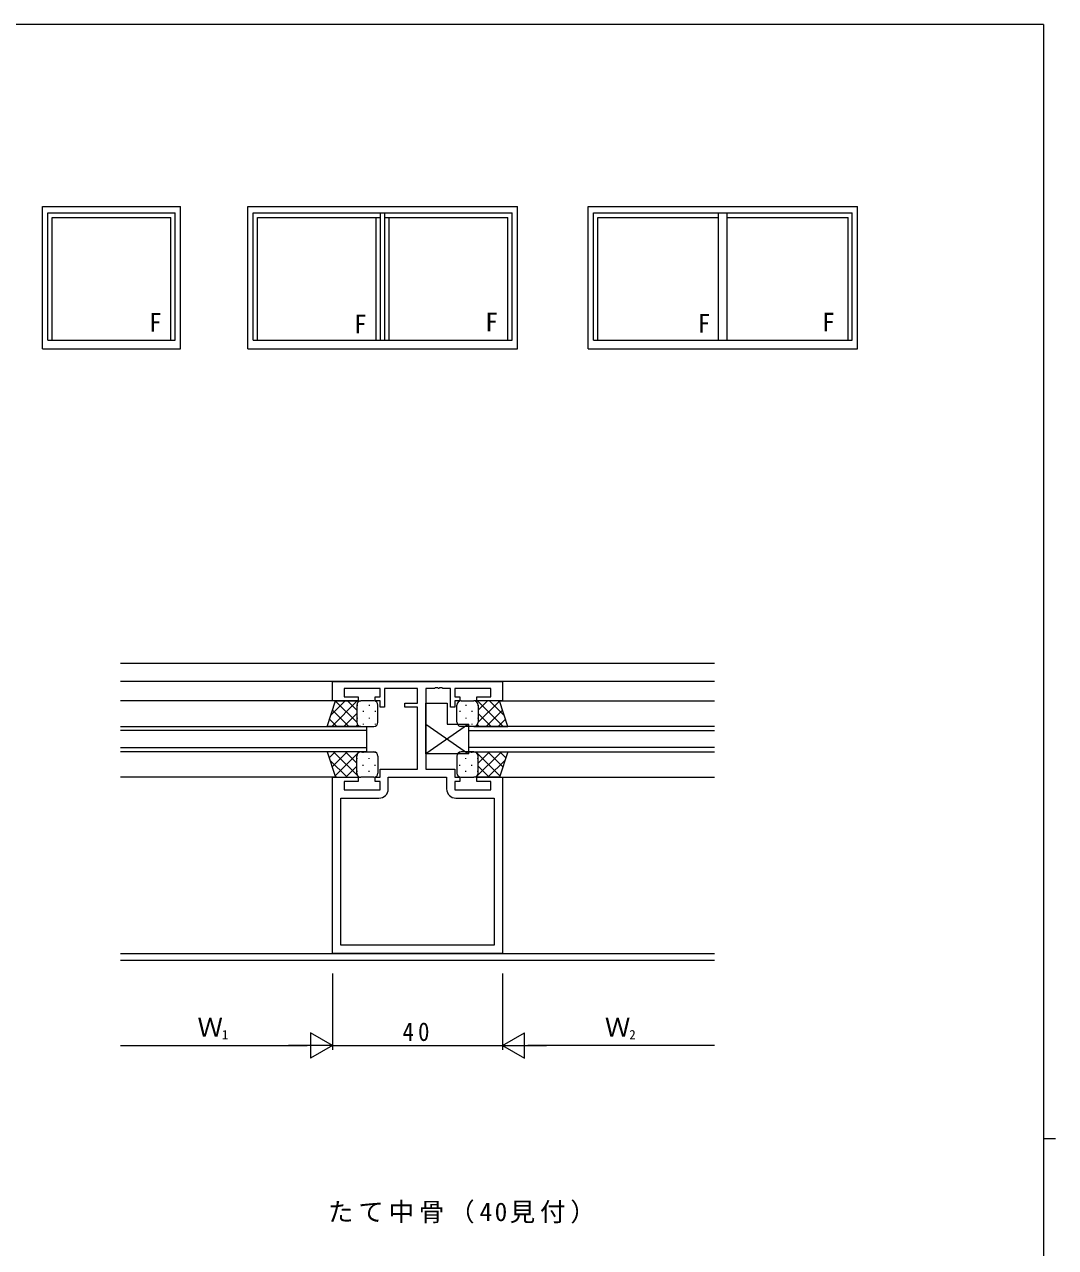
# Model space of a CAD drawing. Units: millimetres on the paper. Extents: x -420 to 373, y -297 to 267.
# Drawn here: x 112.1 to 355.1, y -23.8 to 264.4 of the extents above; entities that cross this region are included whole.
import ezdxf
from ezdxf.enums import TextEntityAlignment as Align

# ---------------------------------------------------------------- set-up
doc = ezdxf.new("R2010")
doc.units = ezdxf.units.MM
for name, color, linetype, lineweight in [('0-1_YKK_ZWAK', 7, 'Continuous', 9), ('0-3_YKK_11', 7, 'Continuous', 9), ('0-4_YKK_12', 2, 'Continuous', 9), ('0-5_YKK_13', 4, 'Continuous', 9), ('0-6_YKK_A1', 4, 'Continuous', 9), ('0-7_YKK_D', 6, 'Continuous', 9)]:
    doc.layers.add(name, color=color, linetype=linetype, lineweight=lineweight)
doc.layers.add('0-2_USER1', color=3, linetype='Continuous')
doc.styles.add('ＭＳ ゴシック', font='')
doc.styles.get('ＭＳ ゴシック').set_extended_font_data('MS Gothic')

msp = doc.modelspace()

# ---------------------------------------------------------------- linework, layer by layer
at = {"layer": '0-1_YKK_ZWAK'}
for p, q in [((352.3, 264.4), (-417.7, 264.4)), ((352.3, 264.4), (352.3, -260.6)), ((352.3, 1.9), (355.1, 1.9))]:
    msp.add_line(p, q, dxfattribs=at)
at = {"layer": '0-3_YKK_11'}
for p, q in [((184.753, 109.588), (224.753, 109.588)), ((184.753, 104.988), (184.753, 109.588)), ((224.753, 109.588), (224.753, 104.988)), ((187.453, 107.958), (187.453, 105.988)), ((195.953, 107.958), (187.453, 107.958)), ((195.953, 105.988), (195.953, 107.958)), ((196.953, 107.958), (196.953, 103.488)), ((204.753, 107.958), (196.953, 107.958)), ((204.753, 104.488), (204.753, 107.958)), ((206.753, 107.958), (206.753, 88.918)), ((208.795, 107.958), (206.753, 107.958)), ((208.978, 108.078), (208.795, 107.958)), ((209.528, 108.078), (208.978, 108.078)), ((209.712, 107.958), (209.528, 108.078)), ((209.795, 107.958), (209.712, 107.958)), ((209.978, 108.078), (209.795, 107.958)), ((210.528, 108.078), (209.978, 108.078)), ((210.712, 107.958), (210.528, 108.078)), ((212.553, 107.958), (210.712, 107.958)), ((212.553, 103.488), (212.553, 107.958)), ((213.553, 107.958), (213.553, 105.988)), ((222.053, 107.958), (213.553, 107.958)), ((222.053, 105.988), (222.053, 107.958)), ((190.753, 104.988), (184.753, 104.988)), ((187.453, 105.988), (190.753, 105.988)), ((190.753, 105.988), (190.753, 104.988)), ((194.753, 105.988), (195.953, 105.988)), ((194.753, 104.988), (194.753, 105.988)), ((195.953, 104.988), (194.753, 104.988)), ((195.953, 103.488), (195.953, 104.988)), ((201.753, 104.488), (204.753, 104.488)), ((201.753, 103.488), (201.753, 104.488)), ((213.553, 105.988), (214.753, 105.988)), ((213.553, 104.988), (213.553, 103.488)), ((214.753, 104.988), (213.553, 104.988)), ((214.753, 105.988), (214.753, 104.988)), ((218.753, 105.988), (222.053, 105.988)), ((218.753, 104.988), (218.753, 105.988)), ((224.753, 104.988), (218.753, 104.988)), ((196.953, 103.488), (195.953, 103.488)), ((204.753, 103.488), (201.753, 103.488)), ((204.753, 88.918), (204.753, 103.488)), ((213.553, 103.488), (212.553, 103.488)), ((184.753, 86.988), (190.753, 86.988)), ((184.753, 45.488), (184.753, 86.988)), ((190.753, 86.988), (190.753, 85.988)), ((194.753, 86.988), (195.953, 86.988)), ((194.753, 85.988), (194.753, 86.988)), ((195.953, 88.918), (204.753, 88.918)), ((195.953, 86.988), (195.953, 88.918)), ((197.883, 86.988), (211.623, 86.988)), ((197.883, 84.288), (197.883, 86.988)), ((206.753, 88.918), (213.553, 88.918)), ((211.623, 86.988), (211.623, 84.288)), ((213.553, 88.918), (213.553, 86.988)), ((213.553, 86.988), (214.753, 86.988)), ((214.753, 86.988), (214.753, 85.988)), ((218.753, 86.988), (224.753, 86.988)), ((218.753, 85.988), (218.753, 86.988)), ((224.753, 86.988), (224.753, 45.488)), ((187.453, 85.988), (187.453, 84.018)), ((190.753, 85.988), (187.453, 85.988)), ((187.453, 84.018), (195.953, 84.018)), ((195.953, 85.988), (194.753, 85.988)), ((195.953, 84.018), (195.953, 85.988)), ((213.553, 85.988), (213.553, 84.018)), ((214.753, 85.988), (213.553, 85.988)), ((213.553, 84.018), (222.053, 84.018)), ((222.053, 85.988), (218.753, 85.988)), ((222.053, 84.018), (222.053, 85.988)), ((186.683, 82.088), (195.683, 82.088)), ((186.683, 47.418), (186.683, 82.088)), ((213.823, 82.088), (222.823, 82.088)), ((222.823, 82.088), (222.823, 47.418)), ((222.823, 47.418), (186.683, 47.418)), ((222.823, 47.418), (186.683, 47.418)), ((224.753, 45.488), (184.753, 45.488))]:
    msp.add_line(p, q, dxfattribs=at)
for centre, start, end in [((195.683, 84.288), 270, 359.99998), ((213.823, 84.288), 180, 269.99998)]:
    msp.add_arc(centre, 2.2, start, end, dxfattribs=at)
at = {"layer": '0-4_YKK_12'}
for p, q in [((274.753, 113.788), (134.753, 113.788)), ((274.753, 109.588), (134.753, 109.588)), ((185.747, 104.988), (134.753, 104.988)), ((223.76, 104.988), (274.753, 104.988)), ((134.753, 98.988), (192.753, 98.988)), ((192.753, 98.988), (192.753, 92.988)), ((216.753, 98.988), (216.753, 92.988)), ((274.753, 98.988), (216.753, 98.988)), ((192.753, 97.988), (134.753, 97.988)), ((216.753, 97.988), (274.753, 97.988)), ((134.753, 93.988), (192.753, 93.988)), ((192.753, 92.988), (134.753, 92.988)), ((274.753, 93.988), (216.753, 93.988)), ((216.753, 92.988), (274.753, 92.988)), ((185.747, 86.988), (134.753, 86.988)), ((223.76, 86.988), (274.753, 86.988)), ((274.753, 45.418), (134.753, 45.418)), ((274.753, 43.788), (134.753, 43.788))]:
    msp.add_line(p, q, dxfattribs=at)
at = {"layer": '0-5_YKK_13'}
for p, q in [((183.447, 98.988), (185.447, 104.988)), ((187.75, 104.988), (184.295, 101.533)), ((190.579, 104.988), (184.579, 98.988)), ((190.447, 99.968), (185.442, 104.973)), ((185.447, 104.988), (191.447, 104.988)), ((190.447, 102.796), (188.255, 104.988)), ((190.447, 103.988), (190.447, 99.988)), ((190.447, 103.988), (190.447, 99.988)), ((190.537, 104.068), (190.537, 103.868)), ((191.134, 104.938), (191.084, 104.988)), ((194.447, 104.988), (191.447, 104.988)), ((193.367, 104.068), (193.367, 103.868)), ((195.447, 99.988), (195.447, 103.988)), ((206.753, 104.488), (211.753, 104.488)), ((206.753, 92.488), (206.753, 104.488)), ((211.753, 104.488), (211.753, 99.488)), ((214.06, 99.988), (214.06, 103.988)), ((215.06, 104.988), (218.06, 104.988)), ((216.14, 104.068), (216.14, 103.868)), ((224.06, 104.988), (218.06, 104.988)), ((218.373, 104.938), (218.423, 104.988)), ((218.928, 104.988), (224.928, 98.988)), ((218.97, 104.068), (218.97, 103.868)), ((219.06, 102.796), (221.251, 104.988)), ((219.06, 99.968), (224.065, 104.973)), ((219.06, 103.988), (219.06, 99.988)), ((219.06, 103.988), (219.06, 99.988)), ((221.756, 104.988), (225.211, 101.533)), ((226.06, 98.988), (224.06, 104.988)), ((188.598, 98.988), (184.735, 102.851)), ((190.447, 102.028), (187.407, 98.988)), ((190.537, 101.038), (190.537, 100.838)), ((191.952, 102.653), (191.952, 102.453)), ((193.367, 101.038), (193.367, 100.838)), ((194.782, 102.653), (194.782, 102.453)), ((214.725, 102.653), (214.725, 102.453)), ((216.14, 101.038), (216.14, 100.838)), ((217.555, 102.653), (217.555, 102.453)), ((218.97, 101.038), (218.97, 100.838)), ((219.06, 102.028), (222.1, 98.988)), ((220.908, 98.988), (224.772, 102.851)), ((191.447, 98.988), (183.447, 98.988)), ((185.77, 98.988), (184.028, 100.73)), ((190.642, 99.394), (190.236, 98.988)), ((191.427, 98.988), (191.427, 98.988)), ((191.447, 98.988), (194.447, 98.988)), ((191.952, 99.623), (191.952, 99.423)), ((194.782, 99.623), (194.782, 99.446)), ((216.753, 99.488), (206.753, 92.488)), ((206.753, 99.488), (216.753, 92.488)), ((211.753, 99.488), (216.753, 99.488)), ((214.725, 99.623), (214.725, 99.446)), ((218.06, 98.988), (215.06, 98.988)), ((216.753, 99.488), (216.753, 92.488)), ((217.555, 99.623), (217.555, 99.423)), ((218.06, 98.988), (226.06, 98.988)), ((218.08, 98.988), (218.08, 98.988)), ((218.865, 99.394), (219.271, 98.988)), ((223.737, 98.988), (225.479, 100.73)), ((183.447, 92.988), (185.447, 86.988)), ((191.447, 92.988), (183.447, 92.988)), ((185.37, 92.988), (183.928, 91.546)), ((188.198, 92.988), (184.635, 89.424)), ((190.979, 86.988), (184.979, 92.988)), ((191.027, 92.988), (185.342, 87.303)), ((190.447, 90.348), (187.807, 92.988)), ((190.841, 92.783), (190.636, 92.988)), ((191.447, 92.988), (194.447, 92.988)), ((191.952, 92.753), (191.952, 92.953)), ((194.782, 92.753), (194.782, 92.93)), ((216.753, 92.488), (206.753, 92.488)), ((214.725, 92.753), (214.725, 92.93)), ((218.06, 92.988), (215.06, 92.988)), ((217.555, 92.753), (217.555, 92.953)), ((218.06, 92.988), (226.06, 92.988)), ((218.48, 92.988), (224.165, 87.303)), ((218.528, 86.988), (224.528, 92.988)), ((218.666, 92.783), (218.871, 92.988)), ((219.06, 90.348), (221.7, 92.988)), ((221.308, 92.988), (224.872, 89.424)), ((226.06, 92.988), (224.06, 86.988)), ((224.137, 92.988), (225.579, 91.546)), ((188.15, 86.988), (184.095, 91.043)), ((190.447, 89.58), (187.855, 86.988)), ((190.447, 87.988), (190.447, 91.988)), ((190.447, 87.988), (190.447, 91.988)), ((190.537, 91.338), (190.537, 91.538)), ((191.952, 89.723), (191.952, 89.923)), ((193.367, 91.338), (193.367, 91.538)), ((194.782, 89.723), (194.782, 89.923)), ((195.447, 91.988), (195.447, 87.988)), ((214.06, 91.988), (214.06, 87.988)), ((214.725, 89.723), (214.725, 89.923)), ((216.14, 91.338), (216.14, 91.538)), ((217.555, 89.723), (217.555, 89.923)), ((218.97, 91.338), (218.97, 91.538)), ((219.06, 87.988), (219.06, 91.988)), ((219.06, 87.988), (219.06, 91.988)), ((219.06, 89.58), (221.651, 86.988)), ((221.356, 86.988), (225.411, 91.043)), ((185.447, 86.988), (191.447, 86.988)), ((190.537, 88.308), (190.537, 88.508)), ((190.868, 87.172), (190.684, 86.988)), ((194.447, 86.988), (191.447, 86.988)), ((193.367, 88.308), (193.367, 88.508)), ((215.06, 86.988), (218.06, 86.988)), ((216.14, 88.308), (216.14, 88.508)), ((224.06, 86.988), (218.06, 86.988)), ((218.639, 87.172), (218.823, 86.988)), ((218.97, 88.308), (218.97, 88.508))]:
    msp.add_line(p, q, dxfattribs=at)
for centre, start, end in [((191.447, 103.988), 90.00009, 180.00009), ((191.447, 103.988), 90.00009, 180.00009), ((194.447, 103.988), 0.00009, 90.00009), ((215.06, 103.988), 89.99989, 179.99989), ((218.06, 103.988), 359.99989, 89.99989), ((218.06, 103.988), 359.99989, 89.99989), ((191.447, 99.988), 180.00009, 270.00009), ((191.447, 99.988), 180.00009, 270.00009), ((194.447, 99.988), 270.00009, 0.00009), ((215.06, 99.988), 179.99989, 269.99989), ((218.06, 99.988), 269.99989, 359.99989), ((218.06, 99.988), 269.99989, 359.99989), ((191.447, 91.988), 89.99989, 179.99989), ((191.447, 91.988), 89.99989, 179.99989), ((194.447, 91.988), 359.99989, 89.99989), ((215.06, 91.988), 90.00009, 180.00009), ((218.06, 91.988), 0.00009, 90.00009), ((218.06, 91.988), 0.00009, 90.00009), ((191.447, 87.988), 179.99989, 269.99989), ((191.447, 87.988), 179.99989, 269.99989), ((194.447, 87.988), 269.99989, 359.99989), ((215.06, 87.988), 180.00009, 270.00009), ((218.06, 87.988), 270.00009, 0.00009), ((218.06, 87.988), 270.00009, 0.00009)]:
    msp.add_arc(centre, 1, start, end, dxfattribs=at)
at = {"layer": '0-6_YKK_A1'}
for p, q in [((117.666, 189.988), (117.666, 219.988)), ((117.666, 219.988), (147.666, 219.988)), ((147.666, 189.988), (147.666, 219.988)), ((148.916, 187.988), (148.916, 221.488)), ((166.053, 219.988), (227.053, 219.988)), ((166.053, 189.988), (166.053, 219.988)), ((196.053, 189.988), (196.053, 219.988)), ((197.053, 189.988), (197.053, 219.988)), ((227.053, 189.988), (227.053, 219.988)), ((228.303, 187.988), (228.303, 221.488)), ((246.213, 189.988), (246.213, 219.988)), ((246.213, 219.988), (307.213, 219.988)), ((275.713, 189.988), (275.713, 219.988)), ((277.713, 189.988), (277.713, 219.988)), ((307.213, 189.988), (307.213, 219.988)), ((308.463, 187.988), (308.463, 221.488)), ((118.666, 189.988), (118.666, 218.888)), ((118.666, 218.888), (146.666, 218.888)), ((146.666, 189.988), (146.666, 218.888)), ((167.053, 218.888), (196.053, 218.888)), ((167.053, 189.988), (167.053, 218.888)), ((195.053, 189.988), (195.053, 218.888)), ((197.053, 218.888), (226.053, 218.888)), ((198.053, 189.988), (198.053, 218.888)), ((226.053, 189.988), (226.053, 218.888)), ((247.213, 218.888), (275.713, 218.888)), ((247.213, 189.988), (247.213, 218.888)), ((277.713, 218.888), (306.213, 218.888)), ((306.213, 189.988), (306.213, 218.888)), ((116.416, 187.988), (148.916, 187.988)), ((117.666, 189.988), (147.666, 189.988)), ((164.803, 187.988), (228.303, 187.988)), ((166.053, 189.988), (227.053, 189.988)), ((244.963, 187.988), (308.463, 187.988)), ((246.213, 189.988), (307.213, 189.988))]:
    msp.add_line(p, q, dxfattribs=at)
for points in [[(116.416, 187.988), (116.416, 221.488), (148.916, 221.488)], [(164.803, 187.988), (164.803, 221.488), (228.303, 221.488)], [(244.963, 187.988), (244.963, 221.488), (308.463, 221.488)]]:
    msp.add_lwpolyline(points, dxfattribs=at)
at = {"layer": '0-7_YKK_D'}
for p, q in [((184.753, 40.788), (184.753, 22.788)), ((184.753, 40.788), (184.753, 22.788)), ((224.753, 40.788), (224.753, 22.788)), ((224.753, 40.788), (224.753, 22.788)), ((179.557, 26.788), (179.557, 20.788)), ((184.753, 23.788), (179.557, 26.788)), ((224.753, 23.788), (229.949, 26.788)), ((229.949, 20.788), (229.949, 26.788)), ((134.753, 23.788), (178.753, 23.788)), ((184.753, 23.788), (174.361, 23.788)), ((184.753, 23.788), (179.557, 20.788)), ((184.753, 23.788), (224.753, 23.788)), ((224.753, 23.788), (235.146, 23.788)), ((224.753, 23.788), (229.949, 20.788)), ((274.753, 23.788), (230.753, 23.788))]:
    msp.add_line(p, q, dxfattribs=at)

# ---------------------------------------------------------------- texts
at = {"layer": '0-2_USER1', "insert": (183.663, -18.174), "char_height": 4.399, "attachment_point": 7, "style": 'ＭＳ ゴシック'}
msp.add_mtext('\\T1.19;たて中骨（40見付）', dxfattribs=at)
at = {"layer": '0-6_YKK_A1', "color": 3, "style": 'ＭＳ ゴシック'}
for p in [(141.503, 190.662), (189.797, 190.311), (220.726, 190.803), (270.801, 190.452), (300.105, 190.733)]:
    msp.add_text('F', height=4.399, dxfattribs=at).set_placement(p, align=Align.BOTTOM_LEFT)
at = {"layer": '0-7_YKK_D', "color": 3, "style": 'ＭＳ ゴシック'}
for p in [(152.913, 24.588), (248.913, 24.588)]:
    msp.add_text('Ｗ', height=4.399, dxfattribs=at).set_placement(p, align=Align.BOTTOM_LEFT)
at = {"layer": '0-7_YKK_D', "color": 7, "style": 'ＭＳ ゴシック'}
for s, p in [('1', (158.673, 24.588)), ('2', (254.673, 24.588))]:
    msp.add_text(s, height=2.199, dxfattribs=at).set_placement(p, align=Align.BOTTOM_LEFT)
at = {"layer": '0-7_YKK_D', "color": 3, "insert": (201.233, 24.788), "char_height": 4.399, "attachment_point": 7, "style": 'ＭＳ ゴシック'}
msp.add_mtext('\\T1.36;\\W0.9;40', dxfattribs=at)

doc.saveas('drawing.dxf')
